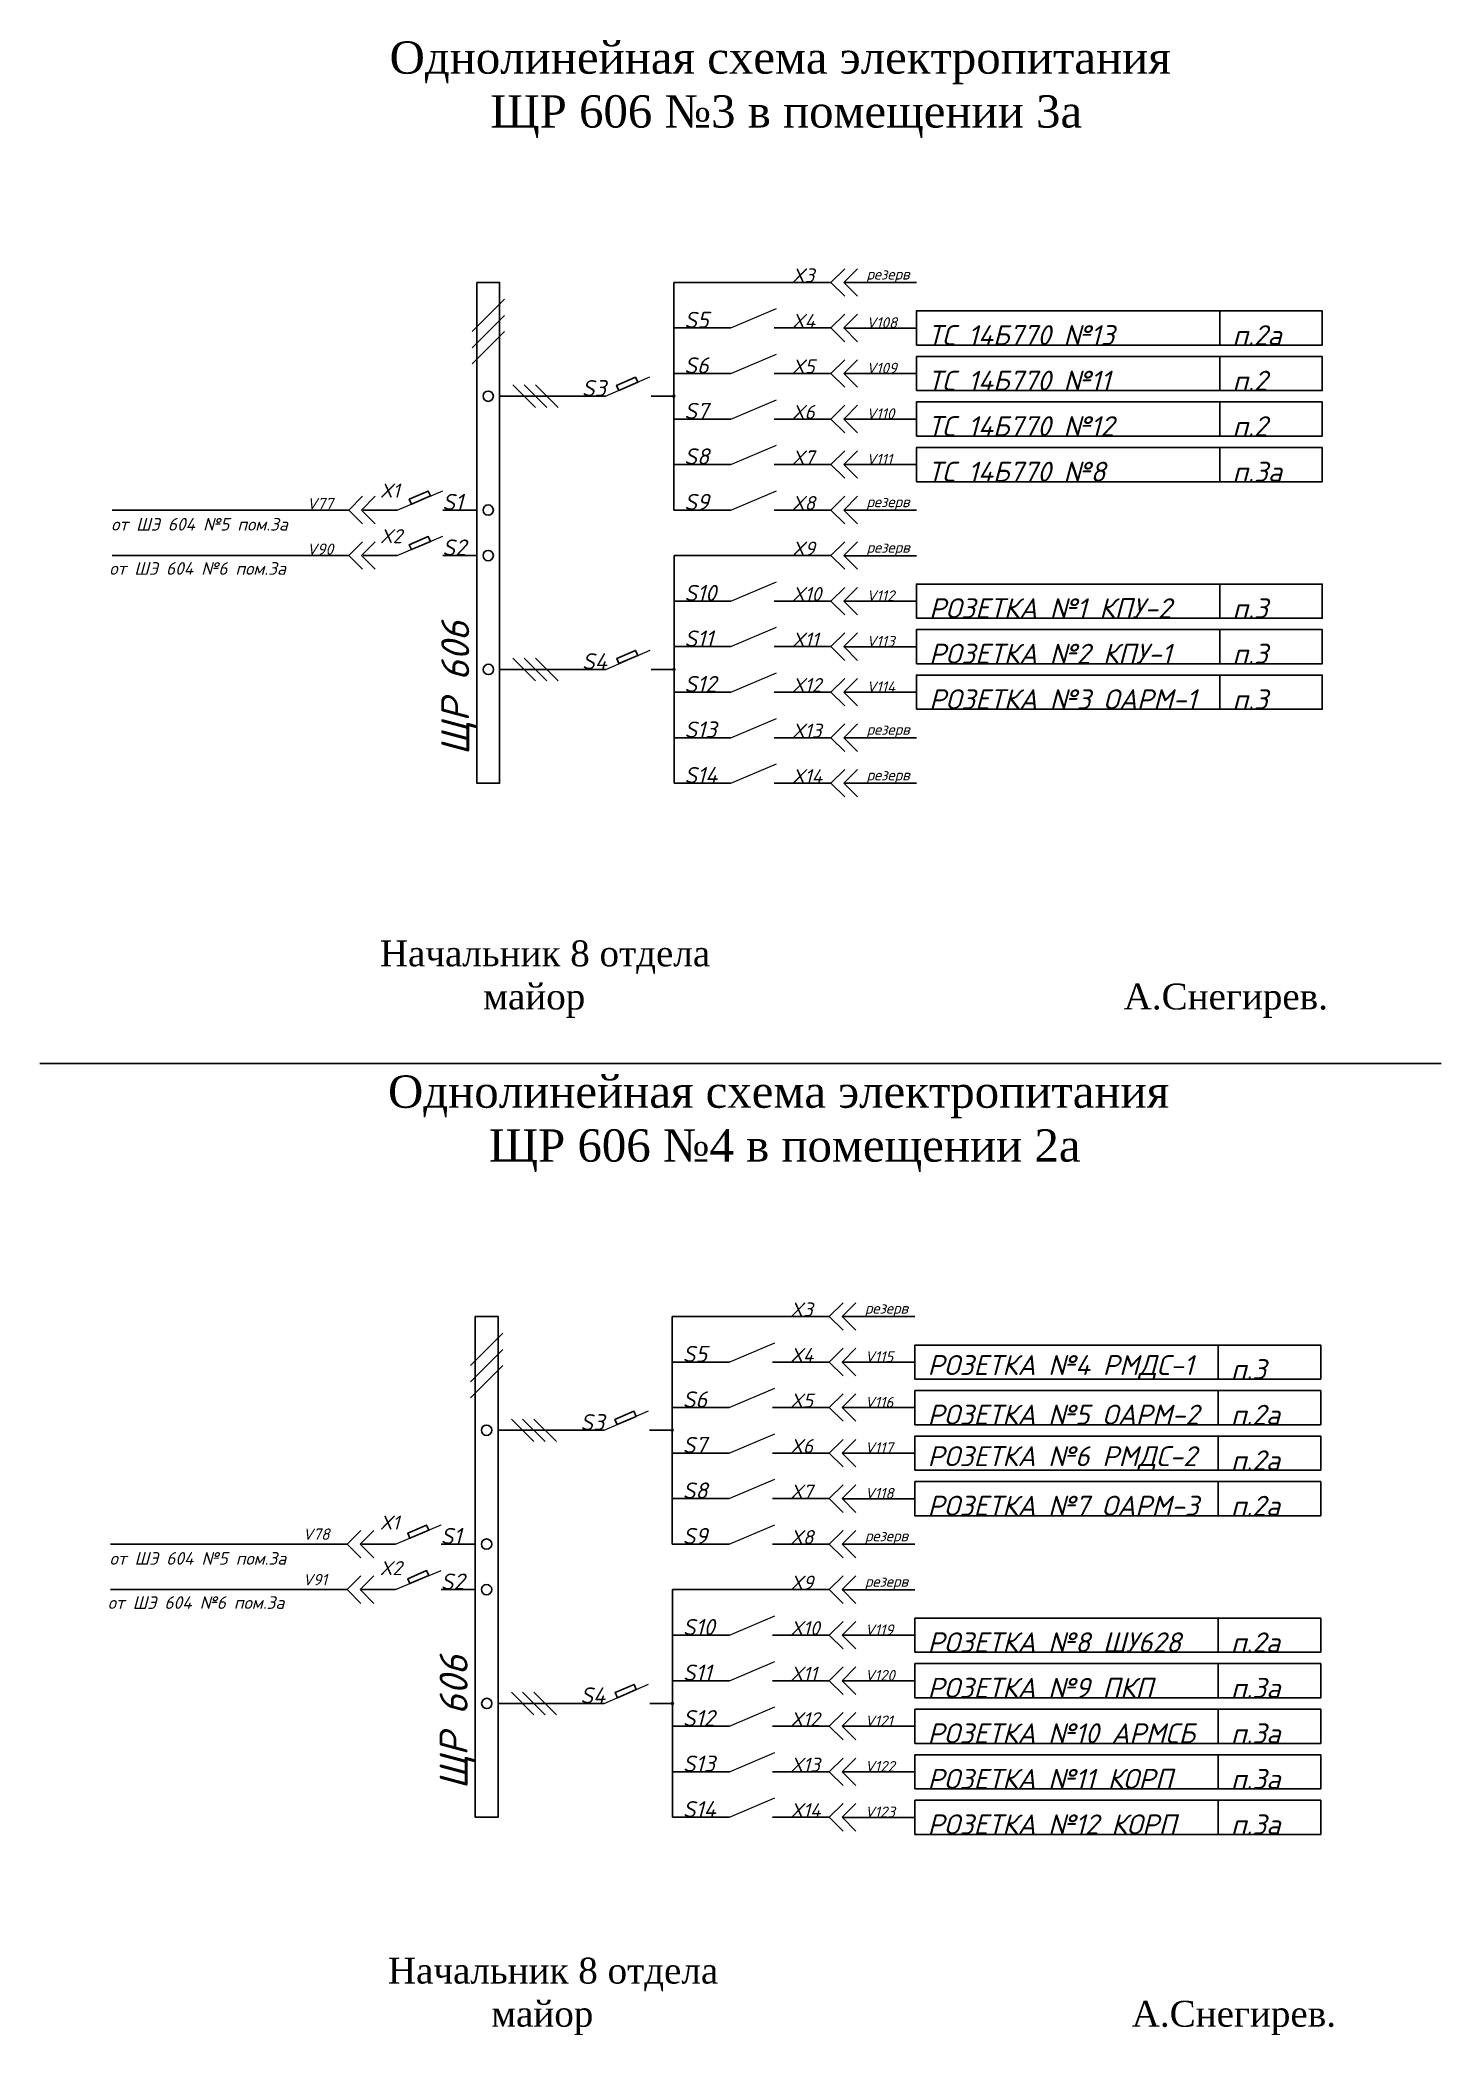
# Paper-space layout 'ЩР606 №3 -4' of a CAD drawing. Header units: millimetres. Extents: x 5 to 200, y 9 to 287.
import ezdxf

# ---------------------------------------------------------------- set-up
doc = ezdxf.new("R2010")
doc.units = ezdxf.units.MM
doc.layers.add('0 @ 1', color=7, linetype='Continuous')
doc.styles.add('ISO', font='isocpeui.ttf')
doc.styles.get("Standard").update_dxf_attribs({"font": 'times.ttf'})

psp = doc.layouts.new('ЩР606 №3 -4')

# ---------------------------------------------------------------- hatches: boundary and pattern name
h = psp.add_hatch(color=256)
edge = h.paths.add_edge_path()
edge.add_arc((93.23, 237.39), 0.127, 0, 360)
h = psp.add_hatch(color=256)
edge = h.paths.add_edge_path()
edge.add_arc((93.25, 199.37), 0.127, 0, 360)
h = psp.add_hatch(color=256)
edge = h.paths.add_edge_path()
edge.add_arc((93.01, 93.47), 0.127, 0, 360)
h = psp.add_hatch(color=256)
edge = h.paths.add_edge_path()
edge.add_arc((93.03, 55.45), 0.127, 0, 360)

# ---------------------------------------------------------------- linework, layer by layer
for p, q in [((93.23, 246.89), (93.23, 253.23)), ((93.23, 253.23), (107.17, 253.23)), ((107.17, 253.23), (115.09, 253.23)), ((115.09, 253.23), (117, 255.14)), ((115.09, 253.23), (117, 251.32)), ((116.89, 253.23), (118.8, 255.14)), ((116.89, 253.23), (118.8, 251.32)), ((119.09, 253.22), (116.9, 253.22)), ((119.07, 253.22), (126.99, 253.22)), ((65.15, 246.39), (69.65, 250.89)), ((65.15, 244.14), (69.65, 248.64)), ((115.09, 246.89), (117, 248.8)), ((116.89, 246.89), (118.8, 248.8)), ((169.21, 249.26), (169.21, 244.51)), ((65.15, 241.89), (69.65, 246.39)), ((93.23, 240.56), (93.23, 246.89)), ((93.23, 246.89), (101.15, 246.89)), ((107.17, 246.89), (115.09, 246.89)), ((115.09, 246.89), (117, 244.98)), ((116.89, 246.89), (118.8, 244.98)), ((119.09, 246.88), (116.9, 246.88)), ((119.07, 246.88), (126.99, 246.88)), ((115.09, 240.56), (117, 242.47)), ((116.89, 240.56), (118.8, 242.47)), ((169.21, 242.92), (169.21, 238.17)), ((73.98, 235.81), (70.83, 238.96)), ((75.55, 235.81), (72.4, 238.96)), ((77.13, 235.81), (73.98, 238.96)), ((93.23, 234.22), (93.23, 240.56)), ((93.23, 240.56), (101.15, 240.56)), ((107.17, 240.56), (115.09, 240.56)), ((115.09, 240.56), (117, 238.65)), ((116.89, 240.56), (118.8, 238.65)), ((119.09, 240.55), (116.9, 240.55)), ((119.07, 240.55), (126.99, 240.55)), ((83.73, 237.39), (68.98, 237.39)), ((90.07, 237.39), (93.23, 237.39)), ((115.09, 234.22), (117, 236.13)), ((116.89, 234.22), (118.8, 236.13)), ((169.21, 236.59), (169.21, 231.84)), ((93.23, 227.89), (93.23, 234.22)), ((93.23, 234.22), (101.15, 234.22)), ((107.17, 234.22), (115.09, 234.22)), ((115.09, 234.22), (117, 232.31)), ((116.89, 234.22), (118.8, 232.31)), ((119.09, 234.21), (116.9, 234.21)), ((119.07, 234.21), (126.99, 234.21)), ((93.23, 227.89), (101.15, 227.89)), ((93.23, 221.55), (93.23, 227.89)), ((107.17, 227.89), (115.09, 227.89)), ((115.09, 227.89), (117, 229.8)), ((115.09, 227.89), (117, 225.98)), ((116.89, 227.89), (118.8, 229.8)), ((116.89, 227.89), (118.8, 225.98)), ((119.09, 227.88), (116.9, 227.88)), ((119.07, 227.88), (126.99, 227.88)), ((169.21, 230.25), (169.21, 225.5)), ((47.97, 221.55), (49.88, 223.46)), ((49.77, 221.55), (51.68, 223.46)), ((115.09, 221.55), (117, 223.46)), ((116.89, 221.55), (118.8, 223.46)), ((15.05, 221.55), (47.97, 221.55)), ((47.97, 221.55), (49.88, 219.64)), ((49.77, 221.55), (51.68, 219.64)), ((54.72, 221.55), (49.97, 221.55)), ((61.06, 221.55), (65.81, 221.55)), ((93.23, 221.55), (101.15, 221.55)), ((107.17, 221.55), (115.09, 221.55)), ((115.09, 221.55), (117, 219.64)), ((116.89, 221.55), (118.8, 219.64)), ((119.09, 221.54), (116.9, 221.54)), ((119.07, 221.54), (126.99, 221.54)), ((47.97, 215.21), (49.88, 217.12)), ((49.77, 215.21), (51.68, 217.12)), ((115.09, 215.21), (117, 217.12)), ((116.89, 215.21), (118.8, 217.12)), ((15.05, 215.21), (47.97, 215.21)), ((47.97, 215.21), (49.88, 213.3)), ((49.77, 215.21), (51.68, 213.3)), ((54.72, 215.21), (49.97, 215.21)), ((61.06, 215.21), (65.81, 215.21)), ((93.25, 208.88), (93.25, 215.21)), ((93.25, 215.21), (107.19, 215.21)), ((107.19, 215.21), (115.11, 215.21)), ((115.09, 215.21), (117, 213.3)), ((116.89, 215.21), (118.8, 213.3)), ((119.09, 215.2), (116.9, 215.2)), ((119.09, 215.2), (127.01, 215.2)), ((169.21, 211.24), (169.21, 206.49)), ((93.25, 202.54), (93.25, 208.88)), ((93.25, 208.88), (101.17, 208.88)), ((107.19, 208.88), (115.11, 208.88)), ((115.09, 208.88), (117, 210.79)), ((115.09, 208.88), (117, 206.97)), ((116.89, 208.88), (118.8, 210.79)), ((116.89, 208.88), (118.8, 206.97)), ((119.09, 208.87), (116.9, 208.87)), ((119.09, 208.87), (127.01, 208.87)), ((115.09, 202.54), (117, 204.45)), ((116.89, 202.54), (118.8, 204.45)), ((169.21, 204.91), (169.21, 200.16)), ((73.98, 197.8), (70.83, 200.95)), ((75.55, 197.8), (72.4, 200.95)), ((77.13, 197.8), (73.98, 200.95)), ((93.25, 196.21), (93.25, 202.54)), ((93.25, 202.54), (101.17, 202.54)), ((107.19, 202.54), (115.11, 202.54)), ((115.09, 202.54), (117, 200.63)), ((116.89, 202.54), (118.8, 200.63)), ((119.09, 202.53), (116.9, 202.53)), ((119.09, 202.53), (127.01, 202.53)), ((83.75, 199.37), (68.98, 199.37)), ((90.08, 199.37), (93.25, 199.37)), ((115.09, 196.21), (117, 198.12)), ((116.89, 196.21), (118.8, 198.12)), ((169.21, 198.57), (169.21, 193.82)), ((93.25, 189.87), (93.25, 196.21)), ((93.25, 196.21), (101.17, 196.21)), ((107.19, 196.21), (115.11, 196.21)), ((115.09, 196.21), (117, 194.3)), ((116.89, 196.21), (118.8, 194.3)), ((119.09, 196.2), (116.9, 196.2)), ((119.09, 196.2), (127.01, 196.2)), ((115.09, 189.87), (117, 191.78)), ((116.89, 189.87), (118.8, 191.78)), ((93.25, 189.87), (101.17, 189.87)), ((93.25, 183.53), (93.25, 189.87)), ((107.19, 189.87), (115.11, 189.87)), ((115.09, 189.87), (117, 187.96)), ((116.89, 189.87), (118.8, 187.96)), ((119.09, 189.86), (116.9, 189.86)), ((119.09, 189.86), (127.01, 189.86)), ((93.25, 183.53), (101.17, 183.53)), ((107.19, 183.53), (115.11, 183.53)), ((115.09, 183.53), (117, 185.44)), ((115.09, 183.53), (117, 181.62)), ((116.89, 183.53), (118.8, 185.44)), ((116.89, 183.53), (118.8, 181.62)), ((119.09, 183.52), (116.9, 183.52)), ((119.09, 183.52), (127.01, 183.52)), ((5, 144.5), (200, 144.5)), ((114.86, 109.31), (116.77, 111.22)), ((116.66, 109.31), (118.57, 111.22)), ((93.01, 102.97), (93.01, 109.31)), ((93.01, 109.31), (106.94, 109.31)), ((106.94, 109.31), (114.86, 109.31)), ((114.86, 109.31), (116.77, 107.4)), ((116.66, 109.31), (118.57, 107.4)), ((118.86, 109.3), (116.67, 109.3)), ((118.86, 109.3), (126.78, 109.3)), ((64.93, 102.47), (69.43, 106.97)), ((64.93, 100.22), (69.43, 104.72)), ((93.01, 96.64), (93.01, 102.97)), ((93.01, 102.97), (100.93, 102.97)), ((106.94, 102.97), (114.86, 102.97)), ((114.86, 102.97), (116.77, 104.88)), ((114.86, 102.97), (116.77, 101.06)), ((116.66, 102.97), (118.57, 104.88)), ((116.66, 102.97), (118.57, 101.06)), ((118.86, 102.96), (116.67, 102.96)), ((118.86, 102.96), (126.78, 102.96)), ((168.99, 105.34), (168.99, 100.59)), ((64.93, 97.97), (69.43, 102.47)), ((114.86, 96.64), (116.77, 98.54)), ((116.66, 96.64), (118.57, 98.54)), ((168.99, 99), (168.99, 94.25)), ((73.76, 91.89), (70.61, 95.04)), ((75.33, 91.89), (72.18, 95.04)), ((76.91, 91.89), (73.76, 95.04)), ((93.01, 90.3), (93.01, 96.64)), ((93.01, 96.64), (100.93, 96.64)), ((106.94, 96.64), (114.86, 96.64)), ((114.86, 96.64), (116.77, 94.73)), ((116.66, 96.64), (118.57, 94.73)), ((118.86, 96.63), (116.67, 96.63)), ((118.86, 96.63), (126.78, 96.63)), ((83.51, 93.47), (68.76, 93.47)), ((89.84, 93.47), (93.01, 93.47)), ((114.86, 90.3), (116.77, 92.21)), ((116.66, 90.3), (118.57, 92.21)), ((168.99, 92.67), (168.99, 87.91)), ((93.01, 83.96), (93.01, 90.3)), ((93.01, 90.3), (100.93, 90.3)), ((106.94, 90.3), (114.86, 90.3)), ((114.86, 90.3), (116.77, 88.39)), ((116.66, 90.3), (118.57, 88.39)), ((118.86, 90.29), (116.67, 90.29)), ((118.86, 90.29), (126.78, 90.29)), ((168.99, 86.33), (168.99, 81.58)), ((93.01, 83.96), (100.93, 83.96)), ((93.01, 77.63), (93.01, 83.96)), ((106.94, 83.96), (114.86, 83.96)), ((114.86, 83.96), (116.77, 85.87)), ((114.86, 83.96), (116.77, 82.05)), ((116.66, 83.96), (118.57, 85.87)), ((116.66, 83.96), (118.57, 82.05)), ((118.86, 83.95), (116.67, 83.95)), ((118.86, 83.95), (126.78, 83.95)), ((47.75, 77.63), (49.66, 79.54)), ((49.55, 77.63), (51.46, 79.54)), ((114.86, 77.63), (116.77, 79.54)), ((116.66, 77.63), (118.57, 79.54)), ((14.83, 77.63), (47.75, 77.63)), ((47.75, 77.63), (49.66, 75.72)), ((49.55, 77.63), (51.46, 75.72)), ((54.5, 77.63), (49.75, 77.63)), ((60.84, 77.63), (65.59, 77.63)), ((93.01, 77.63), (100.93, 77.63)), ((106.94, 77.63), (114.86, 77.63)), ((114.86, 77.63), (116.77, 75.72)), ((116.66, 77.63), (118.57, 75.72)), ((118.86, 77.62), (116.67, 77.62)), ((118.86, 77.62), (126.78, 77.62)), ((47.75, 71.29), (49.66, 73.2)), ((49.55, 71.29), (51.46, 73.2)), ((114.86, 71.29), (116.77, 73.2)), ((116.66, 71.29), (118.57, 73.2)), ((14.83, 71.29), (47.75, 71.29)), ((47.75, 71.29), (49.66, 69.38)), ((49.55, 71.29), (51.46, 69.38)), ((54.5, 71.29), (49.75, 71.29)), ((60.84, 71.29), (65.59, 71.29)), ((93.03, 64.96), (93.03, 71.29)), ((93.03, 71.29), (106.96, 71.29)), ((106.96, 71.29), (114.88, 71.29)), ((114.86, 71.29), (116.77, 69.38)), ((116.66, 71.29), (118.57, 69.38)), ((118.86, 71.28), (116.67, 71.28)), ((118.86, 71.28), (126.78, 71.28)), ((114.86, 64.96), (116.77, 66.86)), ((116.66, 64.96), (118.57, 66.86)), ((168.99, 67.32), (168.99, 62.57)), ((93.03, 58.62), (93.03, 64.96)), ((93.03, 64.96), (100.95, 64.96)), ((106.96, 64.96), (114.88, 64.96)), ((114.86, 64.96), (116.77, 63.05)), ((116.66, 64.96), (118.57, 63.05)), ((118.86, 64.95), (116.67, 64.95)), ((118.86, 64.95), (126.78, 64.95)), ((93.03, 52.28), (93.03, 58.62)), ((93.03, 58.62), (100.95, 58.62)), ((106.96, 58.62), (114.88, 58.62)), ((114.86, 58.62), (116.77, 60.53)), ((114.86, 58.62), (116.77, 56.71)), ((116.66, 58.62), (118.57, 60.53)), ((116.66, 58.62), (118.57, 56.71)), ((118.86, 58.61), (116.67, 58.61)), ((118.86, 58.61), (126.78, 58.61)), ((168.99, 60.99), (168.99, 56.23)), ((73.76, 53.88), (70.61, 57.03)), ((75.33, 53.88), (72.18, 57.03)), ((76.91, 53.88), (73.76, 57.03)), ((83.53, 55.45), (68.76, 55.45)), ((89.86, 55.45), (93.03, 55.45)), ((114.86, 52.28), (116.77, 54.19)), ((116.66, 52.28), (118.57, 54.19)), ((168.99, 54.65), (168.99, 49.9)), ((93.03, 45.95), (93.03, 52.28)), ((93.03, 52.28), (100.95, 52.28)), ((106.96, 52.28), (114.88, 52.28)), ((114.86, 52.28), (116.77, 50.37)), ((116.66, 52.28), (118.57, 50.37)), ((118.86, 52.27), (116.67, 52.27)), ((118.86, 52.27), (126.78, 52.27)), ((114.86, 45.95), (116.77, 47.86)), ((116.66, 45.95), (118.57, 47.86)), ((168.99, 48.31), (168.99, 43.56)), ((93.03, 45.95), (100.95, 45.95)), ((93.03, 39.61), (93.03, 45.95)), ((106.96, 45.95), (114.88, 45.95)), ((114.86, 45.95), (116.77, 44.04)), ((116.66, 45.95), (118.57, 44.04)), ((118.86, 45.94), (116.67, 45.94)), ((118.86, 45.94), (126.78, 45.94)), ((168.99, 41.98), (168.99, 37.23)), ((93.03, 39.61), (100.95, 39.61)), ((106.96, 39.61), (114.88, 39.61)), ((114.86, 39.61), (116.77, 41.52)), ((114.86, 39.61), (116.77, 37.7)), ((116.66, 39.61), (118.57, 41.52)), ((116.66, 39.61), (118.57, 37.7)), ((118.86, 39.6), (116.67, 39.6)), ((118.86, 39.6), (126.78, 39.6))]:
    psp.add_line(p, q)
at = {"lineweight": 15}
for p, q in [((101.15, 246.89), (107.49, 249.58)), ((101.15, 240.56), (107.49, 243.25)), ((83.73, 237.39), (89.9, 240.08)), ((101.15, 234.22), (107.49, 236.91)), ((101.15, 227.89), (107.49, 230.58)), ((54.72, 221.55), (61.06, 224.24)), ((101.15, 221.55), (107.49, 224.24)), ((54.72, 215.21), (61.06, 217.9)), ((101.17, 208.88), (107.51, 211.57)), ((101.17, 202.54), (107.51, 205.23)), ((83.75, 199.37), (89.92, 202.06)), ((101.17, 196.21), (107.51, 198.9)), ((101.17, 189.87), (107.51, 192.56)), ((101.17, 183.53), (107.51, 186.22)), ((100.93, 102.97), (107.27, 105.66)), ((100.93, 96.64), (107.27, 99.33)), ((83.51, 93.47), (89.68, 96.16)), ((100.93, 90.3), (107.27, 92.99)), ((100.93, 83.96), (107.27, 86.65)), ((54.5, 77.63), (60.84, 80.32)), ((100.93, 77.63), (107.27, 80.32)), ((54.5, 71.29), (60.84, 73.98)), ((100.95, 64.96), (107.29, 67.65)), ((100.95, 58.62), (107.29, 61.31)), ((83.53, 55.45), (89.7, 58.14)), ((100.95, 52.28), (107.29, 54.97)), ((100.95, 45.95), (107.29, 48.64)), ((100.95, 39.61), (107.29, 42.3))]:
    psp.add_line(p, q, dxfattribs=at)
for points in [[(65.81, 253.23), (68.98, 253.23), (68.98, 183.53), (65.81, 183.53)], [(126.99, 244.51), (183.47, 244.51), (183.47, 249.26), (126.99, 249.26)], [(126.99, 238.17), (183.47, 238.17), (183.47, 242.92), (126.99, 242.92)], [(85.56, 238.19), (88.19, 239.33), (87.88, 240.04), (85.26, 238.9)], [(126.99, 231.84), (183.47, 231.84), (183.47, 236.59), (126.99, 236.59)], [(126.99, 225.5), (183.47, 225.5), (183.47, 230.25), (126.99, 230.25)], [(56.7, 222.39), (59.34, 223.51), (59.04, 224.2), (56.41, 223.06)], [(56.7, 216.05), (59.34, 217.17), (59.04, 217.86), (56.41, 216.72)], [(126.99, 206.49), (183.47, 206.49), (183.47, 211.24), (126.99, 211.24)], [(126.99, 200.16), (183.47, 200.16), (183.47, 204.91), (126.99, 204.91)], [(85.58, 200.17), (88.21, 201.32), (87.9, 202.02), (85.27, 200.88)], [(126.99, 193.82), (183.47, 193.82), (183.47, 198.57), (126.99, 198.57)], [(65.59, 109.31), (68.76, 109.31), (68.76, 39.61), (65.59, 39.61)], [(126.77, 100.59), (183.25, 100.59), (183.25, 105.34), (126.77, 105.34)], [(126.77, 94.25), (183.25, 94.25), (183.25, 99), (126.77, 99)], [(85.34, 94.27), (87.97, 95.41), (87.66, 96.12), (85.03, 94.97)], [(126.77, 87.91), (183.25, 87.91), (183.25, 92.67), (126.77, 92.67)], [(126.77, 81.58), (183.25, 81.58), (183.25, 86.33), (126.77, 86.33)], [(56.48, 78.47), (59.11, 79.59), (58.81, 80.28), (56.19, 79.13)], [(56.48, 72.13), (59.11, 73.25), (58.81, 73.94), (56.19, 72.8)], [(126.77, 62.57), (183.25, 62.57), (183.25, 67.32), (126.77, 67.32)], [(126.77, 56.23), (183.25, 56.23), (183.25, 60.99), (126.77, 60.99)], [(85.36, 56.25), (87.99, 57.4), (87.68, 58.1), (85.05, 56.96)], [(126.77, 49.9), (183.25, 49.9), (183.25, 54.65), (126.77, 54.65)], [(126.77, 43.56), (183.25, 43.56), (183.25, 48.31), (126.77, 48.31)], [(126.77, 37.23), (183.25, 37.23), (183.25, 41.98), (126.77, 41.98)]]:
    psp.add_lwpolyline(points, close=True)
for centre, radius in [((67.39, 237.39), 0.717), ((67.39, 237.39), 0.717), ((93.23, 237.39), 0.127), ((67.39, 221.55), 0.717), ((67.39, 215.21), 0.717), ((67.41, 199.37), 0.717), ((93.25, 199.37), 0.127), ((67.17, 93.47), 0.717), ((67.17, 93.47), 0.717), ((93.01, 93.47), 0.127), ((67.17, 77.63), 0.717), ((67.17, 71.29), 0.717), ((67.19, 55.45), 0.717), ((93.03, 55.45), 0.127)]:
    psp.add_circle(centre, radius)

# ---------------------------------------------------------------- texts
at = {"attachment_point": 7, "style": 'ISO'}
for s, insert, char_height, width in [('  X3', (107.17, 253.23), 1.95, 25.8018), (' резерв', (119.07, 253.22), 1.5, 25.8018), (' S5', (93.23, 246.89), 2.25, 25.8018), ('  X4', (107.17, 246.89), 1.95, 25.8018), (' V108', (119.07, 246.88), 1.5, 25.8018), ('\\pi1.584;ТС 14Б770 №13', (126.99, 244.51), 2.772, 51.48), (' п.2а', (169.21, 244.51), 2.772, 51.48), (' S6', (93.23, 240.56), 2.25, 25.8018), ('  X5', (107.17, 240.56), 1.95, 25.8018), (' V109', (119.07, 240.55), 1.5, 25.8018), (' S3', (78.98, 237.39), 2.25, 25.8018), ('\\pi1.584;ТС 14Б770 №11', (126.99, 238.17), 2.772, 51.48), (' п.2', (169.21, 238.17), 2.772, 51.48), (' S7', (93.23, 234.22), 2.25, 25.8018), ('  X6', (107.17, 234.22), 1.95, 25.8018), (' V110', (119.07, 234.21), 1.5, 25.8018), ('\\pi1.584;ТС 14Б770 №12', (126.99, 231.84), 2.772, 51.48), (' п.2', (169.21, 231.84), 2.772, 51.48), (' S8', (93.23, 227.89), 2.25, 25.8018), ('  X7', (107.17, 227.89), 1.95, 25.8018), (' V111', (119.07, 227.88), 1.5, 25.8018), ('\\pi1.584;ТС 14Б770 №8', (126.99, 225.5), 2.772, 51.48), (' п.3а', (169.21, 225.5), 2.772, 51.48), (' X1', (51.09, 223.28), 1.95, 25.8018), (' V77', (41.14, 221.64), 1.584, 25.8018), (' S1', (59.56, 221.55), 2.25, 25.8018), (' S9', (93.23, 221.55), 2.25, 25.8018), ('  X8', (107.17, 221.55), 1.95, 25.8018), (' резерв', (119.07, 221.54), 1.5, 25.8018), (' V90', (41.14, 215.31), 1.584, 25.8018), (' X2', (51.09, 216.94), 1.95, 25.8018), (' S2', (59.56, 215.21), 2.25, 25.8018), ('  X9', (107.19, 215.21), 1.95, 25.8018), (' резерв', (119.09, 215.2), 1.5, 25.8018), (' S10', (93.25, 208.88), 2.25, 25.8018), ('  X10', (107.19, 208.88), 1.95, 25.8018), (' V112', (119.09, 208.87), 1.5, 25.8018), (' РОЗЕТКА №1 КПУ-2', (126.99, 206.49), 2.772, 41.9968), (' п.3', (169.21, 206.49), 2.772, 51.48), (' S11', (93.25, 202.54), 2.25, 25.8018), ('  X11', (107.19, 202.54), 1.95, 25.8018), (' V113', (119.09, 202.53), 1.5, 25.8018), (' РОЗЕТКА №2 КПУ-1', (126.99, 200.16), 2.772, 41.9968), (' п.3', (169.21, 200.16), 2.772, 51.48), (' S4', (79, 199.37), 2.25, 25.8018), (' S12', (93.25, 196.21), 2.25, 25.8018), ('  X12', (107.19, 196.21), 1.95, 25.8018), (' V114', (119.09, 196.2), 1.5, 25.8018), (' РОЗЕТКА №3 ОАРМ-1', (126.99, 193.82), 2.772, 41.9968), (' п.3', (169.21, 193.82), 2.772, 51.48), (' S13', (93.25, 189.87), 2.25, 25.8018), ('  X13', (107.19, 189.87), 1.95, 25.8018), (' резерв', (119.09, 189.86), 1.5, 25.8018), (' S14', (93.25, 183.53), 2.25, 25.8018), ('  X14', (107.19, 183.53), 1.95, 25.8018), (' резерв', (119.09, 183.52), 1.5, 25.8018), ('  X3', (106.94, 109.31), 1.95, 25.8018), (' резерв', (118.86, 109.3), 1.5, 25.8018), (' S5', (93.01, 102.97), 2.25, 25.8018), ('  X4', (106.94, 102.97), 1.95, 25.8018), (' V115', (118.86, 102.96), 1.5, 25.8018), (' РОЗЕТКА №4 РМДС-1', (126.77, 100.59), 2.772, 41.9968), (' п.3', (168.99, 100.59), 2.772, 51.48), (' S6', (93.01, 96.64), 2.25, 25.8018), ('  X5', (106.94, 96.64), 1.95, 25.8018), (' V116', (118.86, 96.63), 1.5, 25.8018), (' S3', (78.76, 93.47), 2.25, 25.8018), (' РОЗЕТКА №5 ОАРМ-2', (126.77, 94.25), 2.772, 41.9968), (' п.2а', (168.99, 94.25), 2.772, 51.48), (' S7', (93.01, 90.3), 2.25, 25.8018), ('  X6', (106.94, 90.3), 1.95, 25.8018), (' V117', (118.86, 90.29), 1.5, 25.8018), (' РОЗЕТКА №6 РМДС-2', (126.77, 87.91), 2.772, 41.9968), (' п.2а', (168.99, 87.91), 2.772, 51.48), (' S8', (93.01, 83.96), 2.25, 25.8018), ('  X7', (106.94, 83.96), 1.95, 25.8018), (' V118', (118.86, 83.95), 1.5, 25.8018), (' РОЗЕТКА №7 ОАРМ-3', (126.77, 81.58), 2.772, 41.9968), (' п.2а', (168.99, 81.58), 2.772, 51.48), (' X1', (51.05, 79.65), 1.95, 25.8018), (' V78', (40.58, 78.22), 1.584, 25.8018), (' S1', (59.34, 77.63), 2.25, 25.8018), (' S9', (93.01, 77.63), 2.25, 25.8018), ('  X8', (106.94, 77.63), 1.95, 25.8018), (' резерв', (118.86, 77.62), 1.5, 25.8018), (' X2', (51.05, 73.31), 1.95, 25.8018), (' V91', (40.58, 71.89), 1.584, 25.8018), (' S2', (59.34, 71.29), 2.25, 25.8018), ('  X9', (106.96, 71.29), 1.95, 25.8018), (' резерв', (118.86, 71.28), 1.5, 25.8018), (' S10', (93.03, 64.96), 2.25, 25.8018), ('  X10', (106.96, 64.96), 1.95, 25.8018), (' V119', (118.86, 64.95), 1.5, 25.8018), (' РОЗЕТКА №8 ШУ628', (126.77, 62.57), 2.772, 41.9968), (' п.2а', (168.99, 62.57), 2.772, 51.48), (' S11', (93.03, 58.62), 2.25, 25.8018), ('  X11', (106.96, 58.62), 1.95, 25.8018), (' V120', (118.86, 58.61), 1.5, 25.8018), (' РОЗЕТКА №9 ПКП', (126.77, 56.23), 2.772, 41.9968), (' п.3а', (168.99, 56.23), 2.772, 51.48), (' S4', (78.77, 55.45), 2.25, 25.8018), (' S12', (93.03, 52.28), 2.25, 25.8018), ('  X12', (106.96, 52.28), 1.95, 25.8018), (' V121', (118.86, 52.27), 1.5, 25.8018), (' РОЗЕТКА №10 АРМСБ', (126.77, 49.9), 2.772, 41.9968), (' п.3а', (168.99, 49.9), 2.772, 51.48), (' S13', (93.03, 45.95), 2.25, 25.8018), ('  X13', (106.96, 45.95), 1.95, 25.8018), (' V122', (118.86, 45.94), 1.5, 25.8018), (' РОЗЕТКА №11 КОРП', (126.77, 43.56), 2.772, 41.9968), (' п.3а', (168.99, 43.56), 2.772, 51.48), (' S14', (93.03, 39.61), 2.25, 25.8018), ('  X14', (106.96, 39.61), 1.95, 25.8018), (' V123', (118.86, 39.6), 1.5, 25.8018), (' РОЗЕТКА №12 КОРП', (126.77, 37.23), 2.772, 41.9968), (' п.3а', (168.99, 37.23), 2.772, 51.48)]:
    psp.add_mtext(s, dxfattribs=dict(at, insert=insert, char_height=char_height, width=width))
at = {"char_height": 3.9, "width": 27.2103, "attachment_point": 7, "rotation": 90, "style": 'ISO'}
for insert in [(65.81, 183.53), (65.59, 39.61)]:
    psp.add_mtext('\\pl3.9;ЩР 606 ', dxfattribs=dict(at, insert=insert))
at = {"layer": '0 @ 1'}
for s, insert, char_height, attachment_point in [('Однолинейная схема электропитания\\P ЩР 606 №3 в помещении 3а', (108.02, 280.05), 4.5, 5), ('Начальник 8 отдела\\P^Iмайор               ^I^I^I^I  А.Снегирев. ', (52.3, 156.26), 3.6, 4), ('Однолинейная схема электропитания\\P ЩР 606 №4 в помещении 2а', (107.8, 136.13), 4.5, 5), ('Начальник 8 отдела\\P^Iмайор               ^I^I^I^I  А.Снегирев. ', (53.42, 14.68), 3.6, 4)]:
    psp.add_mtext_dynamic_manual_height_columns(s, width=201.465, gutter_width=12.5, heights=[0], dxfattribs=dict(at, insert=insert, char_height=char_height, attachment_point=attachment_point))
at = {"layer": '0 @ 1', "char_height": 1.755, "width": 30.728, "attachment_point": 5, "line_spacing_factor": 1.5, "style": 'ISO'}
for s, insert in [(' от ШЭ 604 №5 пом.3а', (26.65, 219.57)), (' от ШЭ 604 №6 пом.3а', (26.39, 213.42)), (' от ШЭ 604 №5 пом.3а', (26.43, 75.64)), (' от ШЭ 604 №6 пом.3а', (26.17, 69.49))]:
    psp.add_mtext(s, dxfattribs=dict(at, insert=insert))

doc.saveas('drawing.dxf')
